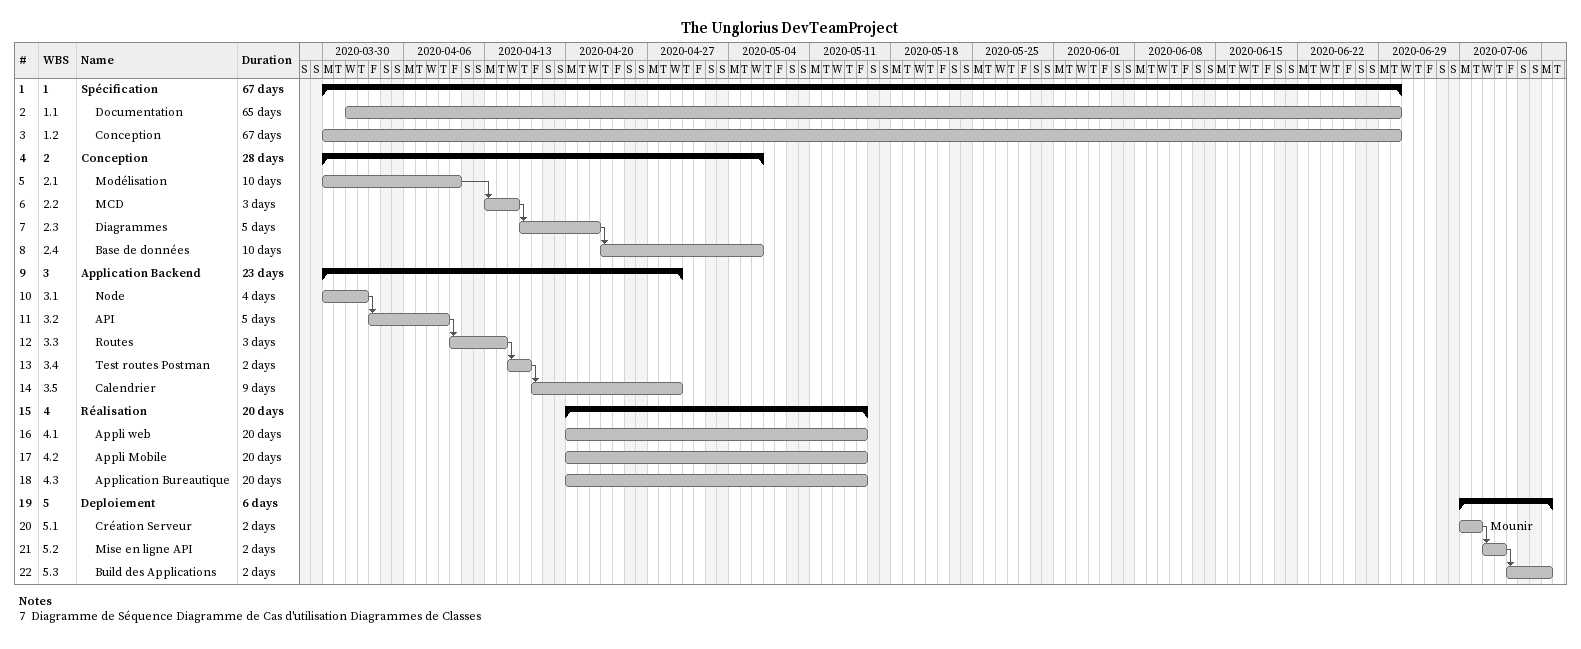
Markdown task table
The Unglorius DevTeamProject

| ID | WBS | Task | Duration | Start | Finish | Predecessors | Resources |
|---|---|---|---|---|---|---|---|
| 1 | 1 | **Spécification** | 67d | 2020-03-30 | 2020-06-30 |  |  |
| 2 | 1.1 | Documentation | 65d | 2020-04-01 | 2020-06-30 |  |  |
| 3 | 1.2 | Conception | 67d | 2020-03-30 | 2020-06-30 |  |  |
| 4 | 2 | **Conception** | 28d | 2020-03-30 | 2020-05-06 |  |  |
| 5 | 2.1 | Modélisation | 10d | 2020-03-30 | 2020-04-10 |  |  |
| 6 | 2.2 | MCD | 3d | 2020-04-13 | 2020-04-15 | 5 |  |
| 7 | 2.3 | Diagrammes | 5d | 2020-04-16 | 2020-04-22 | 6 |  |
| 8 | 2.4 | Base de données | 10d | 2020-04-23 | 2020-05-06 | 7 |  |
| 9 | 3 | **Application Backend** | 23d | 2020-03-30 | 2020-04-29 |  |  |
| 10 | 3.1 | Node | 4d | 2020-03-30 | 2020-04-02 |  |  |
| 11 | 3.2 | API | 5d | 2020-04-03 | 2020-04-09 | 10 |  |
| 12 | 3.3 | Routes | 3d | 2020-04-10 | 2020-04-14 | 11 |  |
| 13 | 3.4 | Test routes Postman | 2d | 2020-04-15 | 2020-04-16 | 12 |  |
| 14 | 3.5 | Calendrier | 9d | 2020-04-17 | 2020-04-29 | 13 |  |
| 15 | 4 | **Réalisation** | 20d | 2020-04-20 | 2020-05-15 |  |  |
| 16 | 4.1 | Appli web | 20d | 2020-04-20 | 2020-05-15 |  |  |
| 17 | 4.2 | Appli Mobile | 20d | 2020-04-20 | 2020-05-15 |  |  |
| 18 | 4.3 | Application Bureautique | 20d | 2020-04-20 | 2020-05-15 |  |  |
| 19 | 5 | **Deploiement** | 6d | 2020-07-06 | 2020-07-13 |  |  |
| 20 | 5.1 | Création Serveur | 2d | 2020-07-06 | 2020-07-07 |  | Mounir |
| 21 | 5.2 | Mise en ligne API | 2d | 2020-07-08 | 2020-07-09 | 20 |  |
| 22 | 5.3 | Build des Applications | 2d | 2020-07-10 | 2020-07-13 | 21 |  |

Notes
- 7: Diagramme de Séquence Diagramme de Cas d'utilisation Diagrammes de Classes
